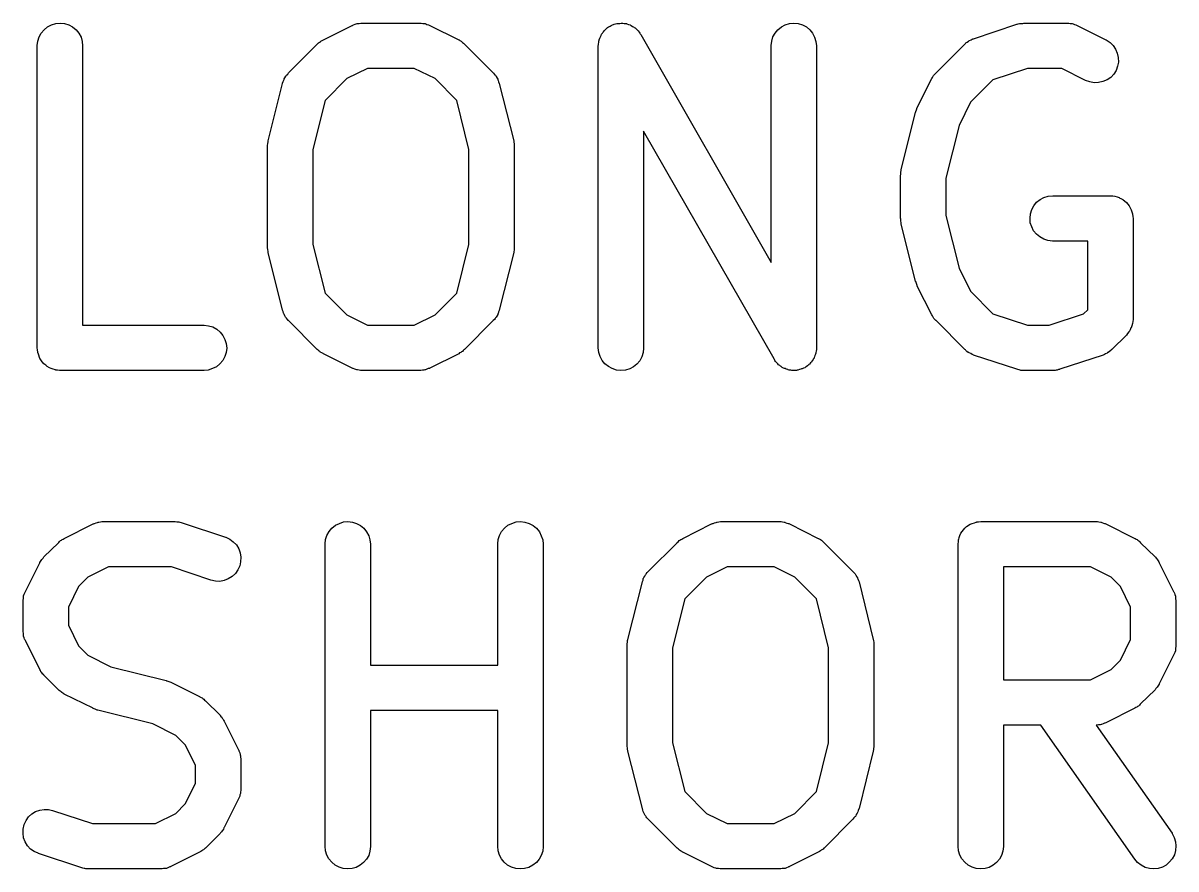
# Model space of a CAD drawing. Extents: x 107.7 to 189.7, y -115.4 to -83.3.
# Drawn here: x 123.181 to 126.997, y -106.476 to -103.676 of the extents above; entities that cross this region are included whole.
import ezdxf

# ---------------------------------------------------------------- set-up
doc = ezdxf.new("R2010")
doc.units = 0
doc.layers.add('BLACK', color=7, linetype='CONTINUOUS')

msp = doc.modelspace()

# ---------------------------------------------------------------- linework, layer by layer
at = {"layer": 'BLACK', "linetype": 'CONTINUOUS'}
for p, q in [((123.275, -103.682), (123.289, -103.677)), ((123.289, -103.677), (123.304, -103.676)), ((123.304, -103.676), (123.318, -103.678)), ((123.318, -103.678), (123.332, -103.682)), ((124.275, -103.682), (124.28, -103.68)), ((124.28, -103.68), (124.284, -103.679)), ((124.284, -103.679), (124.287, -103.678)), ((124.287, -103.678), (124.289, -103.678)), ((124.289, -103.678), (124.294, -103.677)), ((124.294, -103.677), (124.299, -103.676)), ((124.299, -103.676), (124.301, -103.676)), ((124.301, -103.676), (124.303, -103.676)), ((124.303, -103.676), (124.494, -103.676)), ((124.494, -103.676), (124.495, -103.676)), ((124.495, -103.676), (124.497, -103.676)), ((124.497, -103.676), (124.499, -103.676)), ((124.499, -103.676), (124.504, -103.677)), ((124.504, -103.677), (124.509, -103.678)), ((124.509, -103.678), (124.512, -103.678)), ((124.512, -103.678), (124.514, -103.679)), ((124.514, -103.679), (124.518, -103.681)), ((125.135, -103.681), (125.137, -103.68)), ((125.137, -103.68), (125.142, -103.679)), ((125.142, -103.679), (125.146, -103.677)), ((125.146, -103.677), (125.149, -103.677)), ((125.149, -103.677), (125.151, -103.677)), ((125.151, -103.677), (125.156, -103.677)), ((125.156, -103.677), (125.161, -103.676)), ((125.161, -103.676), (125.164, -103.676)), ((125.164, -103.676), (125.166, -103.676)), ((125.166, -103.676), (125.171, -103.677)), ((125.171, -103.677), (125.176, -103.678)), ((125.176, -103.678), (125.178, -103.678)), ((125.178, -103.678), (125.18, -103.679)), ((125.18, -103.679), (125.185, -103.681)), ((125.704, -103.682), (125.718, -103.677)), ((125.718, -103.677), (125.732, -103.676)), ((125.732, -103.676), (125.747, -103.678)), ((125.747, -103.678), (125.761, -103.682)), ((126.327, -103.728), (126.47, -103.68)), ((126.47, -103.68), (126.471, -103.68)), ((126.471, -103.68), (126.475, -103.679)), ((126.475, -103.679), (126.479, -103.678)), ((126.479, -103.678), (126.482, -103.677)), ((126.482, -103.677), (126.485, -103.677)), ((126.485, -103.677), (126.49, -103.677)), ((126.49, -103.677), (126.494, -103.676)), ((126.494, -103.676), (126.637, -103.676)), ((126.637, -103.676), (126.638, -103.676)), ((126.638, -103.676), (126.64, -103.676)), ((126.64, -103.676), (126.642, -103.676)), ((126.642, -103.676), (126.647, -103.677)), ((126.647, -103.677), (126.652, -103.678)), ((126.652, -103.678), (126.654, -103.678)), ((126.654, -103.678), (126.657, -103.679)), ((126.657, -103.679), (126.661, -103.681)), ((123.234, -103.722), (123.241, -103.709)), ((123.241, -103.709), (123.251, -103.698)), ((123.251, -103.698), (123.262, -103.688)), ((123.262, -103.688), (123.275, -103.682)), ((123.332, -103.682), (123.345, -103.689)), ((123.345, -103.689), (123.357, -103.698)), ((123.357, -103.698), (123.366, -103.71)), ((123.366, -103.71), (123.373, -103.723)), ((124.175, -103.732), (124.27, -103.684)), ((124.27, -103.684), (124.271, -103.684)), ((124.271, -103.684), (124.273, -103.683)), ((124.273, -103.683), (124.275, -103.682)), ((124.518, -103.681), (124.523, -103.682)), ((124.523, -103.682), (124.525, -103.683)), ((124.525, -103.683), (124.527, -103.684)), ((124.527, -103.684), (124.623, -103.732)), ((125.093, -103.719), (125.094, -103.717)), ((125.094, -103.717), (125.096, -103.713)), ((125.096, -103.713), (125.099, -103.709)), ((125.099, -103.709), (125.1, -103.707)), ((125.1, -103.707), (125.102, -103.705)), ((125.102, -103.705), (125.105, -103.701)), ((125.105, -103.701), (125.108, -103.698)), ((125.108, -103.698), (125.11, -103.696)), ((125.11, -103.696), (125.112, -103.694)), ((125.112, -103.694), (125.116, -103.691)), ((125.116, -103.691), (125.119, -103.688)), ((125.119, -103.688), (125.122, -103.687)), ((125.122, -103.687), (125.124, -103.686)), ((125.124, -103.686), (125.128, -103.684)), ((125.128, -103.684), (125.132, -103.682)), ((125.132, -103.682), (125.135, -103.681)), ((125.185, -103.681), (125.19, -103.682)), ((125.19, -103.682), (125.192, -103.683)), ((125.192, -103.683), (125.194, -103.684)), ((125.194, -103.684), (125.198, -103.687)), ((125.198, -103.687), (125.202, -103.689)), ((125.202, -103.689), (125.204, -103.691)), ((125.204, -103.691), (125.207, -103.692)), ((125.207, -103.692), (125.21, -103.695)), ((125.21, -103.695), (125.214, -103.698)), ((125.214, -103.698), (125.215, -103.7)), ((125.215, -103.7), (125.217, -103.702)), ((125.217, -103.702), (125.22, -103.706)), ((125.22, -103.706), (125.223, -103.71)), ((125.223, -103.71), (125.224, -103.712)), ((125.224, -103.712), (125.226, -103.714)), ((125.226, -103.714), (125.657, -104.469)), ((125.663, -103.722), (125.67, -103.709)), ((125.67, -103.709), (125.679, -103.698)), ((125.679, -103.698), (125.691, -103.688)), ((125.691, -103.688), (125.704, -103.682)), ((125.761, -103.682), (125.774, -103.689)), ((125.774, -103.689), (125.785, -103.698)), ((125.785, -103.698), (125.794, -103.71)), ((125.794, -103.71), (125.801, -103.723)), ((126.661, -103.681), (126.666, -103.682)), ((126.666, -103.682), (126.668, -103.683)), ((126.668, -103.683), (126.67, -103.684)), ((126.67, -103.684), (126.765, -103.732)), ((123.228, -103.75), (123.23, -103.736)), ((123.228, -103.751), (123.228, -103.75)), ((123.228, -104.751), (123.228, -103.751)), ((123.23, -103.736), (123.234, -103.722)), ((123.373, -103.723), (123.377, -103.737)), ((123.377, -103.737), (123.378, -103.751)), ((123.378, -103.751), (123.378, -104.676)), ((124.06, -103.841), (124.155, -103.746)), ((124.155, -103.746), (124.156, -103.745)), ((124.156, -103.745), (124.159, -103.742)), ((124.159, -103.742), (124.162, -103.739)), ((124.162, -103.739), (124.165, -103.738)), ((124.165, -103.738), (124.167, -103.736)), ((124.167, -103.736), (124.171, -103.734)), ((124.171, -103.734), (124.175, -103.732)), ((124.623, -103.732), (124.624, -103.732)), ((124.624, -103.732), (124.627, -103.734)), ((124.627, -103.734), (124.631, -103.736)), ((124.631, -103.736), (124.633, -103.738)), ((124.633, -103.738), (124.636, -103.74)), ((124.636, -103.74), (124.639, -103.743)), ((124.639, -103.743), (124.642, -103.746)), ((124.642, -103.746), (124.737, -103.841)), ((125.085, -103.75), (125.086, -103.748)), ((125.085, -103.751), (125.085, -103.75)), ((125.085, -104.751), (125.085, -103.751)), ((125.086, -103.745), (125.087, -103.74)), ((125.086, -103.748), (125.086, -103.745)), ((125.087, -103.736), (125.088, -103.733)), ((125.087, -103.74), (125.087, -103.736)), ((125.088, -103.731), (125.09, -103.726)), ((125.088, -103.733), (125.088, -103.731)), ((125.09, -103.726), (125.092, -103.722)), ((125.092, -103.722), (125.093, -103.719)), ((125.657, -103.75), (125.659, -103.736)), ((125.657, -103.751), (125.657, -103.75)), ((125.657, -104.469), (125.657, -103.751)), ((125.659, -103.736), (125.663, -103.722)), ((125.801, -103.723), (125.805, -103.737)), ((125.805, -103.737), (125.807, -103.751)), ((125.807, -103.751), (125.807, -104.751)), ((126.203, -103.841), (126.298, -103.746)), ((126.298, -103.746), (126.299, -103.745)), ((126.299, -103.745), (126.3, -103.744)), ((126.3, -103.744), (126.302, -103.742)), ((126.302, -103.742), (126.306, -103.739)), ((126.306, -103.739), (126.31, -103.736)), ((126.31, -103.736), (126.312, -103.735)), ((126.312, -103.735), (126.314, -103.734)), ((126.314, -103.734), (126.319, -103.731)), ((126.319, -103.731), (126.323, -103.729)), ((126.323, -103.729), (126.325, -103.728)), ((126.325, -103.728), (126.327, -103.728)), ((126.765, -103.732), (126.766, -103.732)), ((126.766, -103.732), (126.779, -103.74)), ((126.779, -103.74), (126.789, -103.75)), ((126.789, -103.75), (126.797, -103.762)), ((126.797, -103.762), (126.803, -103.776)), ((126.803, -103.776), (126.806, -103.79)), ((126.806, -103.79), (126.807, -103.805)), ((124.321, -103.826), (124.253, -103.86)), ((124.476, -103.826), (124.321, -103.826)), ((124.545, -103.86), (124.476, -103.826)), ((126.506, -103.826), (126.391, -103.864)), ((126.619, -103.826), (126.506, -103.826)), ((126.698, -103.866), (126.619, -103.826)), ((126.799, -103.833), (126.791, -103.845)), ((126.804, -103.819), (126.799, -103.833)), ((126.807, -103.805), (126.804, -103.819)), ((124.04, -103.875), (124.042, -103.87)), ((124.042, -103.87), (124.044, -103.865)), ((124.044, -103.865), (124.045, -103.863)), ((124.045, -103.861), (124.048, -103.857)), ((124.045, -103.863), (124.045, -103.861)), ((124.048, -103.857), (124.051, -103.852)), ((124.051, -103.852), (124.052, -103.851)), ((124.052, -103.851), (124.053, -103.849)), ((124.053, -103.849), (124.057, -103.845)), ((124.057, -103.845), (124.06, -103.841)), ((124.253, -103.86), (124.181, -103.932)), ((124.617, -103.932), (124.545, -103.86)), ((124.737, -103.841), (124.738, -103.842)), ((124.738, -103.842), (124.741, -103.846)), ((124.741, -103.846), (124.745, -103.849)), ((124.745, -103.849), (124.746, -103.851)), ((124.746, -103.851), (124.747, -103.853)), ((124.747, -103.853), (124.75, -103.858)), ((124.75, -103.858), (124.752, -103.862)), ((124.752, -103.862), (124.753, -103.864)), ((124.753, -103.864), (124.754, -103.866)), ((124.754, -103.866), (124.755, -103.871)), ((124.755, -103.871), (124.757, -103.876)), ((126.141, -103.956), (126.189, -103.86)), ((126.189, -103.86), (126.191, -103.856)), ((126.189, -103.86), (126.189, -103.86)), ((126.191, -103.856), (126.193, -103.852)), ((126.193, -103.852), (126.195, -103.85)), ((126.195, -103.85), (126.197, -103.847)), ((126.197, -103.847), (126.2, -103.844)), ((126.2, -103.844), (126.203, -103.841)), ((126.391, -103.864), (126.317, -103.938)), ((126.712, -103.871), (126.698, -103.866)), ((126.726, -103.874), (126.712, -103.871)), ((126.755, -103.87), (126.741, -103.873)), ((126.769, -103.864), (126.755, -103.87)), ((126.781, -103.856), (126.769, -103.864)), ((126.791, -103.845), (126.781, -103.856)), ((123.992, -104.066), (124.04, -103.876)), ((124.04, -103.876), (124.04, -103.875)), ((124.757, -103.876), (124.805, -104.066)), ((126.741, -103.873), (126.726, -103.874)), ((124.181, -103.932), (124.14, -104.094)), ((124.657, -104.094), (124.617, -103.932)), ((126.317, -103.938), (126.279, -104.015)), ((126.088, -104.162), (126.135, -103.971)), ((126.135, -103.971), (126.136, -103.97)), ((126.136, -103.969), (126.138, -103.963)), ((126.136, -103.97), (126.136, -103.969)), ((126.136, -103.97), (126.136, -103.97)), ((126.138, -103.963), (126.141, -103.956)), ((126.141, -103.956), (126.141, -103.956)), ((126.141, -103.956), (126.141, -103.956)), ((126.279, -104.015), (126.235, -104.189)), ((125.667, -104.788), (125.235, -104.034)), ((125.235, -104.034), (125.235, -104.751)), ((123.99, -104.081), (123.991, -104.075)), ((123.99, -104.082), (123.99, -104.081)), ((123.99, -104.083), (123.99, -104.082)), ((123.99, -104.084), (123.99, -104.083)), ((123.99, -104.418), (123.99, -104.084)), ((123.991, -104.075), (123.992, -104.069)), ((123.992, -104.068), (123.992, -104.066)), ((123.992, -104.069), (123.992, -104.068)), ((124.14, -104.094), (124.14, -104.409)), ((124.657, -104.409), (124.657, -104.094)), ((124.805, -104.066), (124.805, -104.067)), ((124.805, -104.067), (124.805, -104.069)), ((124.805, -104.069), (124.805, -104.07)), ((124.805, -104.07), (124.806, -104.076)), ((124.806, -104.076), (124.807, -104.082)), ((124.807, -104.082), (124.807, -104.083)), ((124.807, -104.083), (124.807, -104.084)), ((124.807, -104.084), (124.807, -104.418)), ((126.086, -104.17), (126.087, -104.164)), ((126.086, -104.176), (126.086, -104.17)), ((126.086, -104.177), (126.086, -104.176)), ((126.087, -104.164), (126.088, -104.163)), ((126.088, -104.163), (126.088, -104.162)), ((126.085, -104.179), (126.086, -104.177)), ((126.085, -104.18), (126.085, -104.179)), ((126.085, -104.323), (126.085, -104.18)), ((126.235, -104.189), (126.235, -104.313)), ((126.548, -104.26), (126.56, -104.253)), ((126.56, -104.253), (126.574, -104.249)), ((126.574, -104.249), (126.589, -104.248)), ((126.589, -104.248), (126.78, -104.248)), ((126.78, -104.248), (126.78, -104.248)), ((126.78, -104.248), (126.78, -104.248)), ((126.78, -104.248), (126.78, -104.248)), ((126.78, -104.248), (126.781, -104.248)), ((126.781, -104.248), (126.788, -104.248)), ((126.788, -104.248), (126.795, -104.249)), ((126.795, -104.249), (126.795, -104.249)), ((126.795, -104.249), (126.795, -104.249)), ((126.795, -104.249), (126.802, -104.251)), ((126.802, -104.251), (126.809, -104.253)), ((126.809, -104.253), (126.809, -104.254)), ((126.52, -104.293), (126.527, -104.281)), ((126.527, -104.281), (126.536, -104.269)), ((126.536, -104.269), (126.548, -104.26)), ((126.809, -104.254), (126.809, -104.254)), ((126.809, -104.254), (126.815, -104.257)), ((126.815, -104.257), (126.821, -104.26)), ((126.821, -104.26), (126.822, -104.261)), ((126.822, -104.261), (126.822, -104.261)), ((126.822, -104.261), (126.827, -104.265)), ((126.827, -104.265), (126.833, -104.27)), ((126.833, -104.27), (126.833, -104.27)), ((126.833, -104.27), (126.833, -104.27)), ((126.833, -104.27), (126.838, -104.276)), ((126.838, -104.276), (126.842, -104.281)), ((126.842, -104.281), (126.842, -104.281)), ((126.842, -104.281), (126.842, -104.281)), ((126.842, -104.281), (126.846, -104.288)), ((126.846, -104.288), (126.849, -104.294)), ((126.086, -104.324), (126.085, -104.323)), ((126.086, -104.325), (126.086, -104.324)), ((126.086, -104.331), (126.086, -104.325)), ((126.235, -104.313), (126.279, -104.487)), ((126.514, -104.322), (126.516, -104.307)), ((126.515, -104.337), (126.514, -104.322)), ((126.516, -104.307), (126.52, -104.293)), ((126.849, -104.294), (126.849, -104.294)), ((126.849, -104.294), (126.849, -104.294)), ((126.849, -104.294), (126.851, -104.301)), ((126.851, -104.301), (126.853, -104.308)), ((126.853, -104.308), (126.853, -104.308)), ((126.853, -104.308), (126.853, -104.309)), ((126.853, -104.309), (126.854, -104.316)), ((126.854, -104.316), (126.855, -104.323)), ((126.855, -104.323), (126.855, -104.656)), ((126.087, -104.337), (126.086, -104.331)), ((126.087, -104.338), (126.087, -104.337)), ((126.087, -104.34), (126.087, -104.338)), ((126.088, -104.341), (126.087, -104.34)), ((126.135, -104.531), (126.088, -104.341)), ((126.52, -104.351), (126.515, -104.337)), ((126.526, -104.364), (126.52, -104.351)), ((126.535, -104.375), (126.526, -104.364)), ((126.547, -104.384), (126.535, -104.375)), ((126.56, -104.391), (126.547, -104.384)), ((126.573, -104.396), (126.56, -104.391)), ((126.588, -104.398), (126.573, -104.396)), ((126.589, -104.398), (126.588, -104.398)), ((126.705, -104.398), (126.589, -104.398)), ((126.705, -104.625), (126.705, -104.398)), ((123.99, -104.419), (123.99, -104.418)), ((123.99, -104.42), (123.99, -104.419)), ((123.991, -104.426), (123.99, -104.42)), ((123.992, -104.432), (123.991, -104.426)), ((123.992, -104.434), (123.992, -104.432)), ((123.992, -104.435), (123.992, -104.434)), ((123.992, -104.436), (123.992, -104.435)), ((124.04, -104.626), (123.992, -104.436)), ((124.14, -104.409), (124.181, -104.57)), ((124.617, -104.57), (124.657, -104.409)), ((124.805, -104.436), (124.757, -104.626)), ((124.806, -104.427), (124.805, -104.433)), ((124.805, -104.433), (124.805, -104.435)), ((124.805, -104.435), (124.805, -104.436)), ((124.807, -104.422), (124.806, -104.427)), ((124.807, -104.418), (124.807, -104.419)), ((124.807, -104.419), (124.807, -104.42)), ((124.807, -104.42), (124.807, -104.422)), ((126.279, -104.487), (126.317, -104.564)), ((126.135, -104.532), (126.135, -104.531)), ((126.136, -104.532), (126.135, -104.532)), ((126.138, -104.538), (126.136, -104.532)), ((126.14, -104.545), (126.138, -104.538)), ((126.141, -104.546), (126.14, -104.545)), ((126.14, -104.545), (126.14, -104.545)), ((126.141, -104.547), (126.141, -104.546)), ((126.189, -104.642), (126.141, -104.547)), ((124.181, -104.57), (124.253, -104.642)), ((124.545, -104.642), (124.617, -104.57)), ((126.317, -104.564), (126.391, -104.638)), ((124.042, -104.631), (124.04, -104.626)), ((124.043, -104.636), (124.042, -104.631)), ((124.755, -104.632), (124.754, -104.637)), ((124.757, -104.627), (124.755, -104.632)), ((124.757, -104.626), (124.757, -104.627)), ((126.691, -104.638), (126.705, -104.625)), ((124.044, -104.638), (124.043, -104.636)), ((124.045, -104.64), (124.044, -104.638)), ((124.048, -104.645), (124.045, -104.64)), ((124.05, -104.649), (124.048, -104.645)), ((124.051, -104.651), (124.05, -104.649)), ((124.053, -104.653), (124.051, -104.651)), ((124.056, -104.657), (124.053, -104.653)), ((124.059, -104.661), (124.056, -104.657)), ((124.06, -104.661), (124.059, -104.661)), ((124.155, -104.757), (124.06, -104.661)), ((124.253, -104.642), (124.321, -104.676)), ((124.476, -104.676), (124.545, -104.642)), ((124.737, -104.661), (124.642, -104.757)), ((124.741, -104.657), (124.737, -104.661)), ((124.744, -104.654), (124.741, -104.657)), ((124.745, -104.652), (124.744, -104.654)), ((124.747, -104.65), (124.745, -104.652)), ((124.749, -104.646), (124.747, -104.65)), ((124.752, -104.641), (124.749, -104.646)), ((124.754, -104.637), (124.752, -104.639)), ((124.752, -104.639), (124.752, -104.641)), ((126.191, -104.645), (126.189, -104.642)), ((126.193, -104.649), (126.191, -104.645)), ((126.195, -104.652), (126.193, -104.649)), ((126.196, -104.654), (126.195, -104.652)), ((126.199, -104.657), (126.196, -104.654)), ((126.202, -104.661), (126.199, -104.657)), ((126.203, -104.661), (126.202, -104.661)), ((126.298, -104.757), (126.203, -104.661)), ((126.391, -104.638), (126.506, -104.676)), ((126.577, -104.676), (126.691, -104.638)), ((126.853, -104.671), (126.851, -104.678)), ((126.854, -104.664), (126.853, -104.671)), ((126.853, -104.671), (126.853, -104.671)), ((126.853, -104.671), (126.853, -104.671)), ((126.855, -104.657), (126.854, -104.664)), ((126.855, -104.656), (126.855, -104.656)), ((126.855, -104.656), (126.855, -104.656)), ((126.855, -104.656), (126.855, -104.656)), ((126.855, -104.656), (126.855, -104.657)), ((123.378, -104.676), (123.78, -104.676)), ((123.78, -104.676), (123.781, -104.676)), ((123.781, -104.676), (123.795, -104.678)), ((123.795, -104.678), (123.809, -104.682)), ((123.809, -104.682), (123.822, -104.689)), ((123.822, -104.689), (123.833, -104.699)), ((123.833, -104.699), (123.842, -104.71)), ((123.842, -104.71), (123.849, -104.723)), ((124.321, -104.676), (124.476, -104.676)), ((126.506, -104.676), (126.577, -104.676)), ((126.833, -104.709), (126.785, -104.757)), ((126.837, -104.704), (126.833, -104.709)), ((126.841, -104.698), (126.837, -104.704)), ((126.842, -104.698), (126.841, -104.698)), ((126.845, -104.692), (126.842, -104.698)), ((126.842, -104.698), (126.842, -104.698)), ((126.848, -104.685), (126.845, -104.692)), ((126.849, -104.685), (126.848, -104.685)), ((126.851, -104.678), (126.849, -104.685)), ((126.849, -104.685), (126.849, -104.685)), ((123.849, -104.723), (123.853, -104.737)), ((123.853, -104.737), (123.855, -104.752)), ((123.229, -104.758), (123.228, -104.751)), ((123.23, -104.765), (123.229, -104.758)), ((123.23, -104.766), (123.23, -104.765)), ((123.23, -104.765), (123.23, -104.765)), ((123.232, -104.772), (123.23, -104.766)), ((123.234, -104.779), (123.232, -104.772)), ((123.234, -104.78), (123.234, -104.779)), ((123.234, -104.779), (123.234, -104.779)), ((123.237, -104.786), (123.234, -104.78)), ((123.241, -104.792), (123.237, -104.786)), ((123.849, -104.78), (123.842, -104.793)), ((123.853, -104.766), (123.849, -104.78)), ((123.855, -104.752), (123.853, -104.766)), ((124.158, -104.759), (124.155, -104.757)), ((124.161, -104.762), (124.158, -104.759)), ((124.164, -104.764), (124.161, -104.762)), ((124.166, -104.766), (124.164, -104.764)), ((124.17, -104.768), (124.166, -104.766)), ((124.174, -104.77), (124.17, -104.768)), ((124.175, -104.771), (124.174, -104.77)), ((124.27, -104.818), (124.175, -104.771)), ((124.623, -104.771), (124.527, -104.818)), ((124.626, -104.768), (124.623, -104.771)), ((124.63, -104.766), (124.626, -104.768)), ((124.632, -104.764), (124.63, -104.766)), ((124.635, -104.763), (124.632, -104.764)), ((124.638, -104.76), (124.635, -104.763)), ((124.641, -104.757), (124.638, -104.76)), ((124.642, -104.757), (124.641, -104.757)), ((125.087, -104.766), (125.085, -104.751)), ((125.091, -104.78), (125.087, -104.766)), ((125.098, -104.793), (125.091, -104.78)), ((125.229, -104.781), (125.222, -104.794)), ((125.234, -104.767), (125.229, -104.781)), ((125.235, -104.752), (125.234, -104.767)), ((125.235, -104.751), (125.235, -104.752)), ((125.799, -104.785), (125.796, -104.789)), ((125.8, -104.783), (125.799, -104.785)), ((125.801, -104.781), (125.8, -104.783)), ((125.802, -104.776), (125.801, -104.781)), ((125.804, -104.772), (125.802, -104.776)), ((125.805, -104.769), (125.804, -104.772)), ((125.806, -104.762), (125.805, -104.767)), ((125.805, -104.767), (125.805, -104.769)), ((125.807, -104.757), (125.806, -104.762)), ((125.807, -104.751), (125.807, -104.752)), ((125.807, -104.752), (125.807, -104.755)), ((125.807, -104.755), (125.807, -104.757)), ((126.3, -104.758), (126.298, -104.757)), ((126.301, -104.76), (126.3, -104.758)), ((126.305, -104.763), (126.301, -104.76)), ((126.309, -104.766), (126.305, -104.763)), ((126.311, -104.767), (126.309, -104.766)), ((126.313, -104.768), (126.311, -104.767)), ((126.318, -104.77), (126.313, -104.768)), ((126.322, -104.773), (126.318, -104.77)), ((126.324, -104.773), (126.322, -104.773)), ((126.326, -104.774), (126.324, -104.773)), ((126.327, -104.775), (126.326, -104.774)), ((126.47, -104.822), (126.327, -104.775)), ((126.756, -104.775), (126.613, -104.822)), ((126.758, -104.774), (126.756, -104.775)), ((126.76, -104.773), (126.758, -104.774)), ((126.764, -104.771), (126.76, -104.773)), ((126.769, -104.769), (126.764, -104.771)), ((126.771, -104.767), (126.769, -104.769)), ((126.773, -104.766), (126.771, -104.767)), ((126.777, -104.763), (126.773, -104.766)), ((126.781, -104.76), (126.777, -104.763)), ((126.782, -104.759), (126.781, -104.76)), ((126.784, -104.757), (126.782, -104.759)), ((126.785, -104.757), (126.784, -104.757)), ((123.241, -104.793), (123.241, -104.792)), ((123.241, -104.792), (123.241, -104.792)), ((123.245, -104.798), (123.241, -104.793)), ((123.25, -104.804), (123.245, -104.798)), ((123.256, -104.808), (123.25, -104.804)), ((123.25, -104.804), (123.25, -104.804)), ((123.25, -104.804), (123.25, -104.804)), ((123.261, -104.813), (123.256, -104.808)), ((123.268, -104.817), (123.261, -104.813)), ((123.261, -104.813), (123.261, -104.813)), ((123.261, -104.813), (123.261, -104.813)), ((123.274, -104.82), (123.268, -104.817)), ((123.281, -104.822), (123.274, -104.82)), ((123.274, -104.82), (123.274, -104.82)), ((123.274, -104.82), (123.274, -104.82)), ((123.288, -104.824), (123.281, -104.822)), ((123.288, -104.825), (123.288, -104.824)), ((123.295, -104.825), (123.288, -104.825)), ((123.288, -104.825), (123.288, -104.825)), ((123.302, -104.826), (123.295, -104.825)), ((123.794, -104.825), (123.78, -104.826)), ((123.808, -104.82), (123.794, -104.825)), ((123.821, -104.814), (123.808, -104.82)), ((123.832, -104.804), (123.821, -104.814)), ((123.842, -104.793), (123.832, -104.804)), ((124.272, -104.819), (124.27, -104.818)), ((124.274, -104.82), (124.272, -104.819)), ((124.279, -104.822), (124.274, -104.82)), ((124.283, -104.823), (124.279, -104.822)), ((124.286, -104.824), (124.283, -104.823)), ((124.288, -104.824), (124.286, -104.824)), ((124.293, -104.825), (124.288, -104.824)), ((124.298, -104.826), (124.293, -104.825)), ((124.503, -104.825), (124.498, -104.826)), ((124.508, -104.825), (124.503, -104.825)), ((124.511, -104.824), (124.508, -104.825)), ((124.513, -104.824), (124.511, -104.824)), ((124.517, -104.822), (124.513, -104.824)), ((124.522, -104.82), (124.517, -104.822)), ((124.524, -104.819), (124.522, -104.82)), ((124.526, -104.819), (124.524, -104.819)), ((124.527, -104.818), (124.526, -104.819)), ((125.107, -104.804), (125.098, -104.793)), ((125.119, -104.813), (125.107, -104.804)), ((125.131, -104.82), (125.119, -104.813)), ((125.145, -104.825), (125.131, -104.82)), ((125.16, -104.826), (125.145, -104.825)), ((125.175, -104.825), (125.16, -104.826)), ((125.189, -104.821), (125.175, -104.825)), ((125.202, -104.814), (125.189, -104.821)), ((125.213, -104.805), (125.202, -104.814)), ((125.222, -104.794), (125.213, -104.805)), ((125.668, -104.79), (125.667, -104.788)), ((125.669, -104.793), (125.668, -104.79)), ((125.672, -104.796), (125.669, -104.793)), ((125.675, -104.8), (125.672, -104.796)), ((125.677, -104.802), (125.675, -104.8)), ((125.679, -104.804), (125.677, -104.802)), ((125.682, -104.807), (125.679, -104.804)), ((125.686, -104.81), (125.682, -104.807)), ((125.688, -104.812), (125.686, -104.81)), ((125.69, -104.813), (125.688, -104.812)), ((125.694, -104.816), (125.69, -104.813)), ((125.698, -104.818), (125.694, -104.816)), ((125.701, -104.819), (125.698, -104.818)), ((125.703, -104.82), (125.701, -104.819)), ((125.707, -104.822), (125.703, -104.82)), ((125.712, -104.823), (125.707, -104.822)), ((125.714, -104.824), (125.712, -104.823)), ((125.717, -104.825), (125.714, -104.824)), ((125.722, -104.825), (125.717, -104.825)), ((125.726, -104.826), (125.722, -104.825)), ((125.743, -104.825), (125.741, -104.826)), ((125.746, -104.825), (125.743, -104.825)), ((125.751, -104.823), (125.746, -104.825)), ((125.755, -104.822), (125.751, -104.823)), ((125.758, -104.821), (125.755, -104.822)), ((125.76, -104.821), (125.758, -104.821)), ((125.764, -104.818), (125.76, -104.821)), ((125.769, -104.817), (125.764, -104.818)), ((125.771, -104.815), (125.769, -104.817)), ((125.773, -104.814), (125.771, -104.815)), ((125.777, -104.811), (125.773, -104.814)), ((125.781, -104.808), (125.777, -104.811)), ((125.782, -104.806), (125.781, -104.808)), ((125.784, -104.805), (125.782, -104.806)), ((125.787, -104.801), (125.784, -104.805)), ((125.791, -104.798), (125.787, -104.801)), ((125.792, -104.795), (125.791, -104.798)), ((125.794, -104.794), (125.792, -104.795)), ((125.796, -104.789), (125.794, -104.794)), ((126.474, -104.823), (126.47, -104.822)), ((126.478, -104.824), (126.474, -104.823)), ((126.481, -104.825), (126.478, -104.824)), ((126.484, -104.826), (126.481, -104.825)), ((126.601, -104.825), (126.597, -104.826)), ((126.604, -104.825), (126.601, -104.825)), ((126.608, -104.823), (126.604, -104.825)), ((126.612, -104.823), (126.608, -104.823)), ((126.613, -104.822), (126.612, -104.823)), ((123.303, -104.826), (123.302, -104.826)), ((123.78, -104.826), (123.303, -104.826)), ((123.303, -104.826), (123.303, -104.826)), ((123.303, -104.826), (123.303, -104.826)), ((123.303, -104.826), (123.303, -104.826)), ((124.3, -104.826), (124.298, -104.826)), ((124.302, -104.826), (124.3, -104.826)), ((124.303, -104.826), (124.302, -104.826)), ((124.494, -104.826), (124.303, -104.826)), ((124.496, -104.826), (124.494, -104.826)), ((124.498, -104.826), (124.496, -104.826)), ((125.729, -104.826), (125.726, -104.826)), ((125.731, -104.826), (125.729, -104.826)), ((125.736, -104.826), (125.731, -104.826)), ((125.741, -104.826), (125.736, -104.826)), ((126.489, -104.826), (126.484, -104.826)), ((126.493, -104.826), (126.489, -104.826)), ((126.494, -104.826), (126.493, -104.826)), ((126.589, -104.826), (126.494, -104.826)), ((126.593, -104.826), (126.589, -104.826)), ((126.597, -104.826), (126.593, -104.826)), ((123.317, -105.382), (123.413, -105.334)), ((123.413, -105.334), (123.414, -105.334)), ((123.414, -105.334), (123.416, -105.333)), ((123.416, -105.333), (123.418, -105.332)), ((123.418, -105.332), (123.423, -105.33)), ((123.423, -105.33), (123.427, -105.329)), ((123.427, -105.329), (123.43, -105.328)), ((123.43, -105.328), (123.432, -105.328)), ((123.432, -105.328), (123.437, -105.327)), ((123.437, -105.327), (123.442, -105.326)), ((123.442, -105.326), (123.444, -105.326)), ((123.444, -105.326), (123.446, -105.326)), ((123.446, -105.326), (123.684, -105.326)), ((123.684, -105.326), (123.685, -105.326)), ((123.685, -105.326), (123.69, -105.327)), ((123.69, -105.327), (123.694, -105.327)), ((123.694, -105.327), (123.697, -105.327)), ((123.697, -105.327), (123.7, -105.328)), ((123.7, -105.328), (123.704, -105.329)), ((123.704, -105.329), (123.708, -105.33)), ((123.708, -105.33), (123.851, -105.378)), ((124.187, -105.372), (124.194, -105.359)), ((124.194, -105.359), (124.203, -105.348)), ((124.203, -105.348), (124.215, -105.338)), ((124.215, -105.338), (124.228, -105.332)), ((124.228, -105.332), (124.242, -105.327)), ((124.242, -105.327), (124.256, -105.326)), ((124.256, -105.326), (124.271, -105.328)), ((124.271, -105.328), (124.285, -105.332)), ((124.285, -105.332), (124.298, -105.339)), ((124.298, -105.339), (124.309, -105.348)), ((124.309, -105.348), (124.318, -105.36)), ((124.758, -105.372), (124.765, -105.359)), ((124.765, -105.359), (124.775, -105.348)), ((124.775, -105.348), (124.786, -105.338)), ((124.786, -105.338), (124.799, -105.332)), ((124.799, -105.332), (124.813, -105.327)), ((124.813, -105.327), (124.828, -105.326)), ((124.828, -105.326), (124.842, -105.328)), ((124.842, -105.328), (124.856, -105.332)), ((124.856, -105.332), (124.869, -105.339)), ((124.869, -105.339), (124.88, -105.348)), ((124.88, -105.348), (124.89, -105.36)), ((125.365, -105.382), (125.46, -105.334)), ((125.46, -105.334), (125.461, -105.334)), ((125.461, -105.334), (125.463, -105.333)), ((125.463, -105.333), (125.465, -105.332)), ((125.465, -105.332), (125.47, -105.33)), ((125.47, -105.33), (125.475, -105.329)), ((125.475, -105.329), (125.477, -105.328)), ((125.477, -105.328), (125.479, -105.328)), ((125.479, -105.328), (125.484, -105.327)), ((125.484, -105.327), (125.489, -105.326)), ((125.489, -105.326), (125.492, -105.326)), ((125.492, -105.326), (125.494, -105.326)), ((125.494, -105.326), (125.684, -105.326)), ((125.684, -105.326), (125.685, -105.326)), ((125.685, -105.326), (125.688, -105.326)), ((125.688, -105.326), (125.69, -105.326)), ((125.69, -105.326), (125.695, -105.327)), ((125.695, -105.327), (125.7, -105.328)), ((125.7, -105.328), (125.702, -105.328)), ((125.702, -105.328), (125.704, -105.329)), ((125.704, -105.329), (125.709, -105.331)), ((125.709, -105.331), (125.714, -105.332)), ((125.714, -105.332), (125.716, -105.333)), ((125.716, -105.333), (125.718, -105.334)), ((125.718, -105.334), (125.813, -105.382)), ((126.285, -105.365), (126.289, -105.359)), ((126.289, -105.359), (126.294, -105.353)), ((126.289, -105.359), (126.289, -105.359)), ((126.289, -105.359), (126.289, -105.359)), ((126.294, -105.353), (126.298, -105.348)), ((126.298, -105.348), (126.304, -105.343)), ((126.298, -105.348), (126.298, -105.348)), ((126.298, -105.348), (126.298, -105.348)), ((126.304, -105.343), (126.309, -105.339)), ((126.309, -105.339), (126.31, -105.339)), ((126.31, -105.338), (126.316, -105.335)), ((126.31, -105.339), (126.31, -105.338)), ((126.316, -105.335), (126.322, -105.332)), ((126.322, -105.332), (126.323, -105.332)), ((126.323, -105.332), (126.33, -105.33)), ((126.323, -105.332), (126.323, -105.332)), ((126.33, -105.33), (126.336, -105.328)), ((126.336, -105.328), (126.337, -105.328)), ((126.337, -105.328), (126.337, -105.327)), ((126.337, -105.327), (126.344, -105.327)), ((126.344, -105.327), (126.351, -105.326)), ((126.351, -105.326), (126.732, -105.326)), ((126.732, -105.326), (126.733, -105.326)), ((126.733, -105.326), (126.735, -105.326)), ((126.735, -105.326), (126.737, -105.326)), ((126.737, -105.326), (126.742, -105.327)), ((126.742, -105.327), (126.748, -105.328)), ((126.748, -105.328), (126.75, -105.328)), ((126.75, -105.328), (126.752, -105.329)), ((126.752, -105.329), (126.757, -105.331)), ((126.757, -105.331), (126.761, -105.332)), ((126.761, -105.332), (126.763, -105.333)), ((126.763, -105.333), (126.765, -105.334)), ((126.765, -105.334), (126.861, -105.382)), ((123.25, -105.443), (123.298, -105.396)), ((123.298, -105.396), (123.299, -105.395)), ((123.299, -105.395), (123.302, -105.392)), ((123.302, -105.392), (123.305, -105.389)), ((123.305, -105.389), (123.308, -105.388)), ((123.308, -105.388), (123.31, -105.386)), ((123.31, -105.386), (123.314, -105.384)), ((123.314, -105.384), (123.317, -105.382)), ((123.851, -105.378), (123.852, -105.378)), ((123.852, -105.378), (123.865, -105.384)), ((123.865, -105.384), (123.877, -105.393)), ((123.877, -105.393), (123.887, -105.403)), ((124.181, -105.4), (124.182, -105.386)), ((124.182, -105.386), (124.187, -105.372)), ((124.318, -105.36), (124.325, -105.373)), ((124.325, -105.373), (124.329, -105.387)), ((124.329, -105.387), (124.331, -105.401)), ((124.752, -105.4), (124.754, -105.386)), ((124.754, -105.386), (124.758, -105.372)), ((124.89, -105.36), (124.896, -105.373)), ((124.896, -105.373), (124.901, -105.387)), ((124.901, -105.387), (124.902, -105.401)), ((125.25, -105.491), (125.346, -105.396)), ((125.346, -105.395), (125.35, -105.392)), ((125.346, -105.396), (125.346, -105.395)), ((125.35, -105.392), (125.353, -105.389)), ((125.353, -105.389), (125.355, -105.388)), ((125.355, -105.388), (125.358, -105.386)), ((125.358, -105.386), (125.361, -105.384)), ((125.361, -105.384), (125.365, -105.382)), ((125.813, -105.382), (125.814, -105.382)), ((125.814, -105.382), (125.818, -105.384)), ((125.818, -105.384), (125.821, -105.386)), ((125.821, -105.386), (125.824, -105.388)), ((125.824, -105.388), (125.826, -105.39)), ((125.826, -105.39), (125.829, -105.393)), ((125.829, -105.393), (125.833, -105.396)), ((125.833, -105.396), (125.928, -105.491)), ((126.276, -105.4), (126.277, -105.393)), ((126.277, -105.393), (126.277, -105.386)), ((126.277, -105.386), (126.278, -105.386)), ((126.278, -105.386), (126.28, -105.379)), ((126.278, -105.386), (126.278, -105.386)), ((126.28, -105.379), (126.282, -105.372)), ((126.282, -105.372), (126.285, -105.365)), ((126.282, -105.372), (126.282, -105.372)), ((126.282, -105.372), (126.282, -105.372)), ((126.861, -105.382), (126.862, -105.382)), ((126.862, -105.382), (126.865, -105.384)), ((126.865, -105.384), (126.869, -105.386)), ((126.869, -105.386), (126.871, -105.388)), ((126.871, -105.388), (126.874, -105.39)), ((126.874, -105.39), (126.877, -105.393)), ((126.877, -105.393), (126.88, -105.396)), ((126.88, -105.396), (126.928, -105.443)), ((123.887, -105.403), (123.895, -105.416)), ((123.895, -105.416), (123.9, -105.43)), ((123.9, -105.43), (123.902, -105.444)), ((124.181, -105.401), (124.181, -105.4)), ((124.181, -106.401), (124.181, -105.401)), ((124.331, -105.401), (124.331, -105.802)), ((124.752, -105.401), (124.752, -105.4)), ((124.752, -105.802), (124.752, -105.401)), ((124.902, -105.401), (124.902, -106.401)), ((126.276, -105.401), (126.276, -105.4)), ((126.276, -106.401), (126.276, -105.401)), ((126.276, -105.401), (126.276, -105.401)), ((126.276, -105.401), (126.276, -105.401)), ((126.276, -105.401), (126.276, -105.401)), ((123.189, -105.558), (123.236, -105.463)), ((123.236, -105.463), (123.237, -105.462)), ((123.237, -105.462), (123.239, -105.458)), ((123.239, -105.458), (123.241, -105.455)), ((123.241, -105.455), (123.243, -105.452)), ((123.243, -105.452), (123.245, -105.45)), ((123.245, -105.45), (123.248, -105.447)), ((123.248, -105.447), (123.25, -105.443)), ((123.898, -105.473), (123.892, -105.486)), ((123.901, -105.459), (123.898, -105.473)), ((123.902, -105.444), (123.901, -105.459)), ((126.928, -105.443), (126.929, -105.444)), ((126.929, -105.444), (126.931, -105.447)), ((126.931, -105.447), (126.934, -105.45)), ((126.934, -105.45), (126.936, -105.453)), ((126.936, -105.453), (126.938, -105.456)), ((126.938, -105.456), (126.94, -105.459)), ((126.94, -105.459), (126.942, -105.463)), ((126.942, -105.463), (126.989, -105.558)), ((123.395, -105.51), (123.365, -105.541)), ((123.464, -105.476), (123.395, -105.51)), ((123.672, -105.476), (123.464, -105.476)), ((123.803, -105.52), (123.672, -105.476)), ((123.873, -105.508), (123.86, -105.516)), ((123.884, -105.498), (123.873, -105.508)), ((123.892, -105.486), (123.884, -105.498)), ((125.235, -105.513), (125.236, -105.511)), ((125.236, -105.511), (125.239, -105.507)), ((125.239, -105.507), (125.241, -105.502)), ((125.241, -105.502), (125.242, -105.501)), ((125.242, -105.501), (125.244, -105.499)), ((125.244, -105.499), (125.247, -105.495)), ((125.247, -105.495), (125.25, -105.491)), ((125.443, -105.51), (125.371, -105.582)), ((125.512, -105.476), (125.443, -105.51)), ((125.667, -105.476), (125.512, -105.476)), ((125.735, -105.51), (125.667, -105.476)), ((125.807, -105.582), (125.735, -105.51)), ((125.928, -105.491), (125.929, -105.492)), ((125.929, -105.492), (125.932, -105.496)), ((125.932, -105.496), (125.935, -105.499)), ((125.935, -105.499), (125.936, -105.501)), ((125.936, -105.501), (125.938, -105.503)), ((125.938, -105.503), (125.94, -105.508)), ((125.94, -105.508), (125.943, -105.512)), ((125.943, -105.512), (125.943, -105.514)), ((126.426, -105.476), (126.426, -105.85)), ((126.714, -105.476), (126.426, -105.476)), ((126.783, -105.51), (126.714, -105.476)), ((126.813, -105.541), (126.783, -105.51)), ((123.365, -105.541), (123.331, -105.609)), ((123.818, -105.523), (123.803, -105.52)), ((123.832, -105.524), (123.818, -105.523)), ((123.847, -105.521), (123.832, -105.524)), ((123.86, -105.516), (123.847, -105.521)), ((125.183, -105.716), (125.231, -105.526)), ((125.231, -105.525), (125.233, -105.52)), ((125.231, -105.526), (125.231, -105.525)), ((125.233, -105.52), (125.234, -105.515)), ((125.234, -105.515), (125.235, -105.513)), ((125.943, -105.514), (125.944, -105.516)), ((125.944, -105.516), (125.946, -105.521)), ((125.946, -105.521), (125.948, -105.526)), ((125.948, -105.526), (125.995, -105.716)), ((126.847, -105.609), (126.813, -105.541)), ((123.181, -105.586), (123.182, -105.581)), ((123.181, -105.588), (123.181, -105.586)), ((123.181, -105.591), (123.181, -105.588)), ((123.182, -105.576), (123.183, -105.574)), ((123.182, -105.581), (123.182, -105.576)), ((123.183, -105.572), (123.185, -105.567)), ((123.183, -105.574), (123.183, -105.572)), ((123.185, -105.567), (123.187, -105.562)), ((123.187, -105.562), (123.188, -105.56)), ((123.188, -105.56), (123.189, -105.558)), ((125.371, -105.582), (125.331, -105.744)), ((125.847, -105.744), (125.807, -105.582)), ((126.989, -105.558), (126.99, -105.559)), ((126.99, -105.559), (126.991, -105.561)), ((126.991, -105.561), (126.992, -105.563)), ((126.992, -105.563), (126.993, -105.568)), ((126.993, -105.568), (126.995, -105.573)), ((126.995, -105.573), (126.995, -105.575)), ((126.995, -105.575), (126.996, -105.577)), ((126.996, -105.577), (126.996, -105.582)), ((126.996, -105.582), (126.997, -105.587)), ((126.997, -105.587), (126.997, -105.589)), ((123.181, -105.592), (123.181, -105.591)), ((123.181, -105.687), (123.181, -105.592)), ((123.331, -105.609), (123.331, -105.669)), ((126.847, -105.717), (126.847, -105.609)), ((126.997, -105.589), (126.997, -105.592)), ((126.997, -105.592), (126.997, -105.734)), ((123.181, -105.689), (123.181, -105.687)), ((123.181, -105.691), (123.181, -105.689)), ((123.182, -105.696), (123.181, -105.691)), ((123.182, -105.701), (123.182, -105.696)), ((123.183, -105.704), (123.182, -105.701)), ((123.331, -105.669), (123.365, -105.738)), ((123.183, -105.706), (123.183, -105.704)), ((123.185, -105.711), (123.183, -105.706)), ((123.186, -105.715), (123.185, -105.711)), ((123.187, -105.717), (123.186, -105.715)), ((123.188, -105.719), (123.187, -105.717)), ((123.189, -105.72), (123.188, -105.719)), ((123.236, -105.816), (123.189, -105.72)), ((123.365, -105.738), (123.395, -105.768)), ((125.181, -105.731), (125.182, -105.725)), ((125.181, -105.732), (125.181, -105.731)), ((125.181, -105.733), (125.181, -105.732)), ((125.181, -105.734), (125.181, -105.733)), ((125.181, -106.068), (125.181, -105.734)), ((125.182, -105.719), (125.183, -105.718)), ((125.182, -105.725), (125.182, -105.719)), ((125.183, -105.718), (125.183, -105.716)), ((125.995, -105.716), (125.995, -105.717)), ((125.995, -105.717), (125.996, -105.719)), ((125.996, -105.719), (125.996, -105.72)), ((125.996, -105.72), (125.997, -105.726)), ((125.997, -105.726), (125.997, -105.732)), ((125.997, -105.732), (125.997, -105.733)), ((125.997, -105.733), (125.997, -105.734)), ((125.997, -105.734), (125.997, -106.068)), ((126.813, -105.785), (126.847, -105.717)), ((126.997, -105.74), (126.996, -105.745)), ((126.997, -105.734), (126.997, -105.736)), ((126.997, -105.736), (126.997, -105.738)), ((126.997, -105.738), (126.997, -105.74)), ((123.395, -105.768), (123.472, -105.807)), ((125.331, -105.744), (125.331, -106.059)), ((125.847, -106.059), (125.847, -105.744)), ((126.989, -105.768), (126.942, -105.863)), ((126.99, -105.766), (126.989, -105.768)), ((126.991, -105.764), (126.99, -105.766)), ((126.993, -105.759), (126.991, -105.764)), ((126.995, -105.754), (126.993, -105.759)), ((126.996, -105.75), (126.995, -105.752)), ((126.995, -105.752), (126.995, -105.754)), ((126.996, -105.745), (126.996, -105.75)), ((123.239, -105.819), (123.236, -105.816)), ((123.472, -105.807), (123.655, -105.852)), ((124.331, -105.802), (124.752, -105.802)), ((126.714, -105.85), (126.783, -105.816)), ((126.783, -105.816), (126.813, -105.785)), ((123.24, -105.823), (123.239, -105.819)), ((123.242, -105.825), (123.24, -105.823)), ((123.244, -105.828), (123.242, -105.825)), ((123.247, -105.831), (123.244, -105.828)), ((123.25, -105.834), (123.247, -105.831)), ((123.25, -105.835), (123.25, -105.834)), ((123.298, -105.883), (123.25, -105.835)), ((123.655, -105.852), (123.656, -105.852)), ((123.656, -105.852), (123.656, -105.853)), ((123.656, -105.853), (123.657, -105.853)), ((123.657, -105.853), (123.663, -105.855)), ((123.663, -105.855), (123.67, -105.858)), ((126.426, -105.85), (126.714, -105.85)), ((123.301, -105.885), (123.298, -105.883)), ((123.304, -105.888), (123.301, -105.885)), ((123.307, -105.89), (123.304, -105.888)), ((123.309, -105.892), (123.307, -105.89)), ((123.313, -105.894), (123.309, -105.892)), ((123.316, -105.896), (123.313, -105.894)), ((123.67, -105.858), (123.67, -105.858)), ((123.67, -105.858), (123.67, -105.858)), ((123.67, -105.858), (123.765, -105.905)), ((126.928, -105.883), (126.88, -105.93)), ((126.93, -105.879), (126.928, -105.883)), ((126.933, -105.876), (126.93, -105.879)), ((126.935, -105.874), (126.933, -105.876)), ((126.937, -105.871), (126.935, -105.874)), ((126.939, -105.868), (126.937, -105.871)), ((126.941, -105.864), (126.939, -105.868)), ((126.942, -105.863), (126.941, -105.864)), ((123.317, -105.897), (123.316, -105.896)), ((123.413, -105.944), (123.317, -105.897)), ((123.765, -105.905), (123.766, -105.906)), ((123.766, -105.906), (123.77, -105.908)), ((123.77, -105.908), (123.774, -105.91)), ((123.774, -105.91), (123.776, -105.912)), ((123.776, -105.912), (123.779, -105.914)), ((123.779, -105.914), (123.782, -105.917)), ((123.782, -105.917), (123.785, -105.92)), ((123.785, -105.92), (123.833, -105.967)), ((126.879, -105.931), (126.876, -105.934)), ((126.88, -105.93), (126.879, -105.931)), ((123.413, -105.945), (123.413, -105.944)), ((123.42, -105.947), (123.413, -105.945)), ((123.413, -105.945), (123.413, -105.945)), ((123.426, -105.95), (123.42, -105.947)), ((123.427, -105.95), (123.426, -105.95)), ((123.428, -105.95), (123.427, -105.95)), ((123.427, -105.95), (123.427, -105.95)), ((123.611, -105.996), (123.428, -105.95)), ((123.833, -105.967), (123.833, -105.968)), ((123.833, -105.968), (123.836, -105.971)), ((124.752, -105.952), (124.331, -105.952)), ((124.331, -105.952), (124.331, -106.401)), ((124.752, -106.401), (124.752, -105.952)), ((126.861, -105.944), (126.765, -105.992)), ((126.864, -105.942), (126.861, -105.944)), ((126.868, -105.94), (126.864, -105.942)), ((126.87, -105.938), (126.868, -105.94)), ((126.873, -105.937), (126.87, -105.938)), ((126.876, -105.934), (126.873, -105.937)), ((123.687, -106.034), (123.611, -105.996)), ((123.836, -105.971), (123.839, -105.974)), ((123.839, -105.974), (123.84, -105.977)), ((123.84, -105.977), (123.842, -105.979)), ((123.842, -105.979), (123.844, -105.983)), ((123.844, -105.983), (123.847, -105.987)), ((123.847, -105.987), (123.894, -106.082)), ((126.55, -106), (126.426, -106)), ((126.426, -106), (126.426, -106.401)), ((126.861, -106.444), (126.55, -106)), ((126.734, -106), (126.733, -106)), ((126.733, -106), (126.984, -106.358)), ((126.736, -106), (126.734, -106)), ((126.741, -105.999), (126.736, -106)), ((126.746, -105.999), (126.741, -105.999)), ((126.749, -105.998), (126.746, -105.999)), ((126.751, -105.998), (126.749, -105.998)), ((126.756, -105.996), (126.751, -105.998)), ((126.76, -105.994), (126.756, -105.996)), ((126.762, -105.993), (126.76, -105.994)), ((126.765, -105.992), (126.762, -105.993)), ((126.765, -105.992), (126.765, -105.992)), ((123.718, -106.065), (123.687, -106.034)), ((123.752, -106.133), (123.718, -106.065)), ((123.894, -106.082), (123.895, -106.083)), ((123.895, -106.083), (123.895, -106.085)), ((125.181, -106.069), (125.181, -106.068)), ((125.181, -106.07), (125.181, -106.069)), ((125.182, -106.076), (125.181, -106.07)), ((125.182, -106.082), (125.182, -106.076)), ((125.183, -106.084), (125.182, -106.082)), ((125.183, -106.085), (125.183, -106.084)), ((125.331, -106.059), (125.371, -106.22)), ((125.807, -106.22), (125.847, -106.059)), ((125.996, -106.083), (125.995, -106.085)), ((125.997, -106.072), (125.996, -106.077)), ((125.996, -106.077), (125.996, -106.083)), ((125.997, -106.068), (125.997, -106.069)), ((125.997, -106.069), (125.997, -106.07)), ((125.997, -106.07), (125.997, -106.072)), ((123.895, -106.085), (123.896, -106.087)), ((123.896, -106.087), (123.898, -106.092)), ((123.898, -106.092), (123.9, -106.097)), ((123.9, -106.097), (123.9, -106.099)), ((123.9, -106.099), (123.901, -106.101)), ((123.901, -106.101), (123.901, -106.106)), ((123.901, -106.106), (123.902, -106.111)), ((123.902, -106.111), (123.902, -106.113)), ((123.902, -106.113), (123.902, -106.115)), ((123.902, -106.115), (123.902, -106.211)), ((125.183, -106.086), (125.183, -106.085)), ((125.231, -106.276), (125.183, -106.086)), ((125.995, -106.086), (125.948, -106.276)), ((125.995, -106.085), (125.995, -106.086)), ((123.752, -106.193), (123.752, -106.133)), ((123.718, -106.261), (123.752, -106.193)), ((123.898, -106.235), (123.896, -106.24)), ((123.899, -106.231), (123.898, -106.235)), ((123.9, -106.228), (123.899, -106.231)), ((123.901, -106.226), (123.9, -106.228)), ((123.902, -106.216), (123.901, -106.221)), ((123.901, -106.221), (123.901, -106.226)), ((123.902, -106.211), (123.902, -106.212)), ((123.902, -106.212), (123.902, -106.214)), ((123.902, -106.214), (123.902, -106.216)), ((125.371, -106.22), (125.443, -106.292)), ((125.735, -106.292), (125.807, -106.22)), ((123.687, -106.292), (123.718, -106.261)), ((123.894, -106.244), (123.847, -106.339)), ((123.895, -106.242), (123.894, -106.244)), ((123.896, -106.24), (123.895, -106.242)), ((123.191, -106.316), (123.199, -106.304)), ((123.199, -106.304), (123.21, -106.294)), ((123.21, -106.294), (123.222, -106.286)), ((123.222, -106.286), (123.236, -106.281)), ((123.236, -106.281), (123.251, -106.279)), ((123.251, -106.279), (123.265, -106.279)), ((123.265, -106.279), (123.279, -106.282)), ((123.279, -106.282), (123.411, -106.326)), ((123.619, -106.326), (123.687, -106.292)), ((125.232, -106.281), (125.231, -106.276)), ((125.234, -106.286), (125.232, -106.281)), ((125.235, -106.288), (125.234, -106.286)), ((125.236, -106.29), (125.235, -106.288)), ((125.238, -106.295), (125.236, -106.29)), ((125.24, -106.299), (125.238, -106.295)), ((125.242, -106.301), (125.24, -106.299)), ((125.243, -106.303), (125.242, -106.301)), ((125.246, -106.307), (125.243, -106.303)), ((125.25, -106.311), (125.246, -106.307)), ((125.346, -106.407), (125.25, -106.311)), ((125.25, -106.311), (125.25, -106.311)), ((125.443, -106.292), (125.512, -106.326)), ((125.667, -106.326), (125.735, -106.292)), ((125.928, -106.311), (125.833, -106.407)), ((125.931, -106.307), (125.928, -106.311)), ((125.934, -106.304), (125.931, -106.307)), ((125.936, -106.302), (125.934, -106.304)), ((125.937, -106.3), (125.936, -106.302)), ((125.939, -106.296), (125.937, -106.3)), ((125.942, -106.291), (125.939, -106.296)), ((125.943, -106.289), (125.942, -106.291)), ((125.944, -106.287), (125.943, -106.289)), ((125.945, -106.282), (125.944, -106.287)), ((125.947, -106.277), (125.945, -106.282)), ((125.948, -106.276), (125.947, -106.277)), ((123.181, -106.344), (123.185, -106.329)), ((123.181, -106.358), (123.181, -106.344)), ((123.185, -106.329), (123.191, -106.316)), ((123.411, -106.326), (123.619, -106.326)), ((123.84, -106.35), (123.838, -106.353)), ((123.842, -106.348), (123.84, -106.35)), ((123.844, -106.344), (123.842, -106.348)), ((123.846, -106.34), (123.844, -106.344)), ((123.847, -106.339), (123.846, -106.34)), ((125.512, -106.326), (125.667, -106.326)), ((123.183, -106.373), (123.181, -106.358)), ((123.188, -106.386), (123.183, -106.373)), ((123.196, -106.399), (123.188, -106.386)), ((123.833, -106.359), (123.785, -106.407)), ((123.835, -106.356), (123.833, -106.359)), ((123.838, -106.353), (123.835, -106.356)), ((126.984, -106.358), (126.984, -106.359)), ((126.984, -106.359), (126.991, -106.372)), ((126.991, -106.372), (126.996, -106.386)), ((126.996, -106.386), (126.997, -106.4)), ((123.206, -106.41), (123.196, -106.399)), ((123.218, -106.418), (123.206, -106.41)), ((123.231, -106.424), (123.218, -106.418)), ((123.232, -106.425), (123.231, -106.424)), ((123.375, -106.472), (123.232, -106.425)), ((123.765, -106.421), (123.67, -106.468)), ((123.769, -106.418), (123.765, -106.421)), ((123.773, -106.416), (123.769, -106.418)), ((123.775, -106.414), (123.773, -106.416)), ((123.778, -106.413), (123.775, -106.414)), ((123.781, -106.41), (123.778, -106.413)), ((123.784, -106.407), (123.781, -106.41)), ((123.785, -106.407), (123.784, -106.407)), ((124.182, -106.416), (124.181, -106.401)), ((124.186, -106.43), (124.182, -106.416)), ((124.329, -106.417), (124.325, -106.431)), ((124.331, -106.402), (124.329, -106.417)), ((124.331, -106.401), (124.331, -106.402)), ((124.754, -106.416), (124.752, -106.401)), ((124.758, -106.43), (124.754, -106.416)), ((124.901, -106.417), (124.896, -106.431)), ((124.902, -106.402), (124.901, -106.417)), ((124.902, -106.401), (124.902, -106.402)), ((125.349, -106.409), (125.346, -106.407)), ((125.352, -106.412), (125.349, -106.409)), ((125.354, -106.414), (125.352, -106.412)), ((125.357, -106.416), (125.354, -106.414)), ((125.361, -106.418), (125.357, -106.416)), ((125.364, -106.42), (125.361, -106.418)), ((125.365, -106.421), (125.364, -106.42)), ((125.46, -106.468), (125.365, -106.421)), ((125.813, -106.421), (125.718, -106.468)), ((125.817, -106.418), (125.813, -106.421)), ((125.82, -106.416), (125.817, -106.418)), ((125.823, -106.414), (125.82, -106.416)), ((125.825, -106.413), (125.823, -106.414)), ((125.829, -106.41), (125.825, -106.413)), ((125.832, -106.407), (125.829, -106.41)), ((125.833, -106.407), (125.832, -106.407)), ((126.277, -106.416), (126.276, -106.401)), ((126.282, -106.43), (126.277, -106.416)), ((126.424, -106.417), (126.42, -106.431)), ((126.426, -106.402), (126.424, -106.417)), ((126.426, -106.401), (126.426, -106.402)), ((126.996, -106.415), (126.992, -106.429)), ((126.997, -106.4), (126.996, -106.415)), ((124.193, -106.443), (124.186, -106.43)), ((124.203, -106.454), (124.193, -106.443)), ((124.214, -106.463), (124.203, -106.454)), ((124.227, -106.47), (124.214, -106.463)), ((124.297, -106.464), (124.284, -106.471)), ((124.308, -106.455), (124.297, -106.464)), ((124.318, -106.444), (124.308, -106.455)), ((124.325, -106.431), (124.318, -106.444)), ((124.765, -106.443), (124.758, -106.43)), ((124.774, -106.454), (124.765, -106.443)), ((124.785, -106.463), (124.774, -106.454)), ((124.798, -106.47), (124.785, -106.463)), ((124.868, -106.464), (124.855, -106.471)), ((124.88, -106.455), (124.868, -106.464)), ((124.889, -106.444), (124.88, -106.455)), ((124.896, -106.431), (124.889, -106.444)), ((126.288, -106.443), (126.282, -106.43)), ((126.298, -106.454), (126.288, -106.443)), ((126.309, -106.463), (126.298, -106.454)), ((126.322, -106.47), (126.309, -106.463)), ((126.392, -106.464), (126.379, -106.471)), ((126.403, -106.455), (126.392, -106.464)), ((126.413, -106.444), (126.403, -106.455)), ((126.42, -106.431), (126.413, -106.444)), ((126.87, -106.455), (126.861, -106.444)), ((126.882, -106.464), (126.87, -106.455)), ((126.895, -106.471), (126.882, -106.464)), ((126.965, -106.463), (126.952, -106.47)), ((126.976, -106.453), (126.965, -106.463)), ((126.985, -106.442), (126.976, -106.453)), ((126.992, -106.429), (126.985, -106.442)), ((123.379, -106.473), (123.375, -106.472)), ((123.383, -106.474), (123.379, -106.473)), ((123.386, -106.475), (123.383, -106.474)), ((123.389, -106.476), (123.386, -106.475)), ((123.393, -106.476), (123.389, -106.476)), ((123.398, -106.476), (123.393, -106.476)), ((123.399, -106.476), (123.398, -106.476)), ((123.637, -106.476), (123.399, -106.476)), ((123.639, -106.476), (123.637, -106.476)), ((123.641, -106.476), (123.639, -106.476)), ((123.646, -106.475), (123.641, -106.476)), ((123.651, -106.475), (123.646, -106.475)), ((123.653, -106.474), (123.651, -106.475)), ((123.656, -106.474), (123.653, -106.474)), ((123.66, -106.472), (123.656, -106.474)), ((123.665, -106.47), (123.66, -106.472)), ((123.667, -106.469), (123.665, -106.47)), ((123.669, -106.469), (123.667, -106.469)), ((123.67, -106.468), (123.669, -106.469)), ((124.241, -106.475), (124.227, -106.47)), ((124.255, -106.476), (124.241, -106.475)), ((124.27, -106.475), (124.255, -106.476)), ((124.284, -106.471), (124.27, -106.475)), ((124.812, -106.475), (124.798, -106.47)), ((124.827, -106.476), (124.812, -106.475)), ((124.841, -106.475), (124.827, -106.476)), ((124.855, -106.471), (124.841, -106.475)), ((125.462, -106.469), (125.46, -106.468)), ((125.464, -106.47), (125.462, -106.469)), ((125.469, -106.472), (125.464, -106.47)), ((125.474, -106.473), (125.469, -106.472)), ((125.476, -106.474), (125.474, -106.473)), ((125.478, -106.474), (125.476, -106.474)), ((125.483, -106.475), (125.478, -106.474)), ((125.488, -106.476), (125.483, -106.475)), ((125.491, -106.476), (125.488, -106.476)), ((125.493, -106.476), (125.491, -106.476)), ((125.494, -106.476), (125.493, -106.476)), ((125.684, -106.476), (125.494, -106.476)), ((125.686, -106.476), (125.684, -106.476)), ((125.689, -106.476), (125.686, -106.476)), ((125.694, -106.475), (125.689, -106.476)), ((125.699, -106.475), (125.694, -106.475)), ((125.701, -106.474), (125.699, -106.475)), ((125.703, -106.474), (125.701, -106.474)), ((125.708, -106.472), (125.703, -106.474)), ((125.713, -106.47), (125.708, -106.472)), ((125.715, -106.469), (125.713, -106.47)), ((125.717, -106.469), (125.715, -106.469)), ((125.718, -106.468), (125.717, -106.469)), ((126.336, -106.475), (126.322, -106.47)), ((126.35, -106.476), (126.336, -106.475)), ((126.365, -106.475), (126.35, -106.476)), ((126.379, -106.471), (126.365, -106.475)), ((126.909, -106.475), (126.895, -106.471)), ((126.924, -106.476), (126.909, -106.475)), ((126.938, -106.474), (126.924, -106.476)), ((126.952, -106.47), (126.938, -106.474))]:
    msp.add_line(p, q, dxfattribs=at)

doc.saveas('drawing.dxf')
